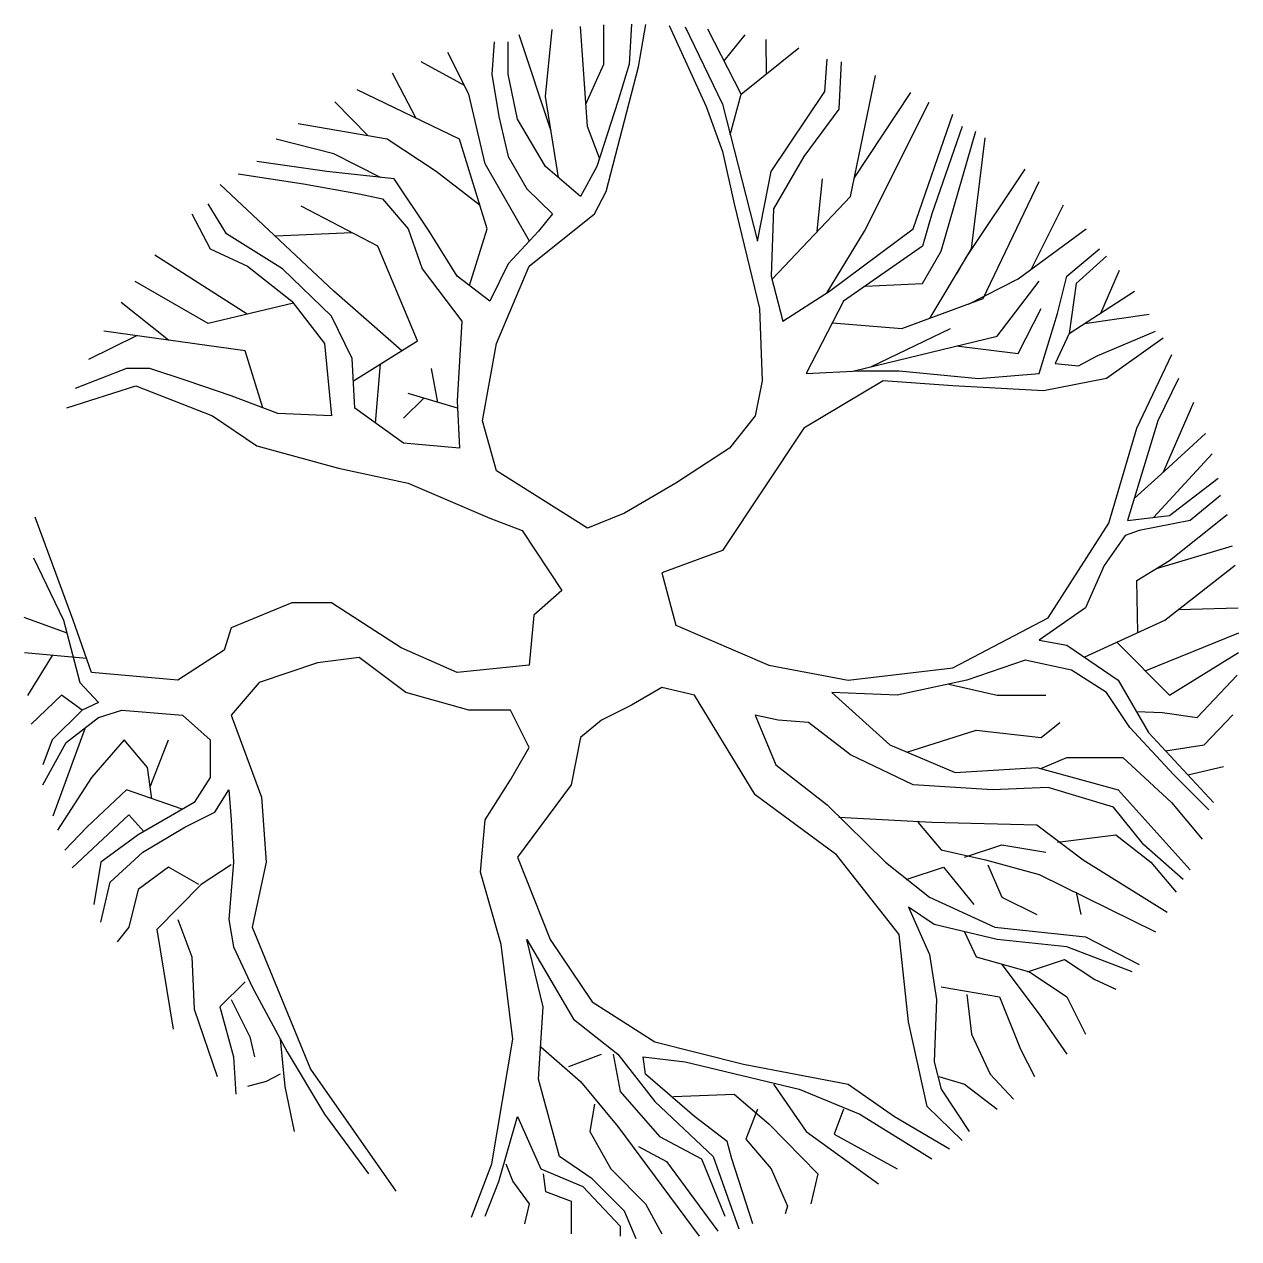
# Model space of a CAD drawing. Extents: x 189.5 to 220, y 257.8 to 288.3.
import ezdxf

# ---------------------------------------------------------------- set-up
doc = ezdxf.new("R2010")
doc.units = 0
doc.header["$LTSCALE"] = 12
doc.header["$MEASUREMENT"] = 0
doc.layers.get('0').update_dxf_attribs({"linetype": 'CONTINUOUS'})

# ---------------------------------------------------------------- blocks, each defined once
blk = doc.blocks.new('TREEG')
for points in [[(0.00946, 0.15211), (0.01875, 0.13174), (0.02284, 0.12047), (0.02576, 0.10732), (0.03218, 0.08104), (0.03277, 0.0629), (0.03102, 0.05413), (0.02459, 0.04599), (0.01116, 0.03723), (-0.0017, 0.02973), (-0.01104, 0.02596), (-0.03382, 0.04036), (-0.03733, 0.05288), (-0.03382, 0.07228), (-0.02564, 0.09168), (-0.00928, 0.10483), (-0.00637, 0.11046), (0.0018, 0.14176), (0.00359, 0.15236)], [(0.00006, 0.1524), (-0.00053, 0.14237), (-0.00345, 0.13299), (-0.00871, 0.11672), (-0.0128, 0.10921), (-0.02155, 0.11672), (-0.02856, 0.12861), (-0.03091, 0.13987), (-0.03091, 0.14802)], [(-0.02017, 0.12561), (-0.0282, 0.14977)], [(-0.0183, 0.11393), (-0.02155, 0.13424), (-0.01988, 0.1511)], [(-0.00803, 0.11881), (-0.01104, 0.12673), (-0.0128, 0.15186)], [(-0.01144, 0.13238), (-0.00695, 0.14237), (-0.00694, 0.15224)], [(0.01349, 0.15177), (0.02284, 0.13236), (0.03161, 0.09794), (0.03511, 0.11547), (0.04854, 0.13549), (0.04913, 0.14364)], [(0.02752, 0.13488), (0.01918, 0.15119)], [(0.02324, 0.14325), (0.02853, 0.14971)], [(-0.03441, 0.14802), (-0.035, 0.13987), (-0.03324, 0.12923), (-0.03091, 0.11922), (-0.02623, 0.11109), (-0.01981, 0.10483), (-0.02331, 0.10044), (-0.03091, 0.09231), (-0.03557, 0.08292), (-0.04375, 0.08918), (-0.05076, 0.10044), (-0.05953, 0.11359), (-0.07646, 0.11547), (-0.09399, 0.11797)], [(0.02481, 0.12461), (0.02752, 0.13488), (0.04204, 0.14649)], [(0.03387, 0.13996), (0.03379, 0.14861)], [(-0.02561, 0.09798), (-0.03674, 0.11735), (-0.04083, 0.13488), (-0.04603, 0.14528)], [(-0.04193, 0.13707), (-0.05274, 0.14298)], [(0.05263, 0.14301), (0.05205, 0.13111), (0.04328, 0.11922), (0.03569, 0.10608), (0.03511, 0.08918), (0.03803, 0.07792), (0.04971, 0.08542), (0.07074, 0.10108), (0.08067, 0.12986)], [(-0.05413, 0.12888), (-0.05994, 0.14012)], [(0.0353, 0.08845), (0.05496, 0.10921), (0.06122, 0.13956)], [(-0.04064, 0.0868), (-0.03616, 0.10108), (-0.04318, 0.1236), (-0.06884, 0.13597)], [(0.0559, 0.11376), (0.07013, 0.13531)], [(-0.06603, 0.12442), (-0.07447, 0.13297)], [(0.04914, 0.08505), (0.05847, 0.10044), (0.07473, 0.13282)], [(-0.03799, 0.10694), (-0.04901, 0.11547), (-0.06128, 0.1236), (-0.08359, 0.12743)], [(0.08301, 0.12673), (0.07541, 0.10483), (0.07307, 0.09669), (0.05322, 0.08292), (0.04387, 0.06478), (0.05731, 0.06539), (0.06723, 0.06539), (0.0871, 0.06351), (0.10229, 0.06478), (0.10695, 0.07979), (0.1093, 0.08918), (0.11748, 0.09606)], [(0.05862, 0.08667), (0.07307, 0.0873), (0.07775, 0.09544), (0.0864, 0.12554)], [(-0.06299, 0.11397), (-0.07471, 0.11985), (-0.08917, 0.12359)], [(0.07501, 0.07868), (0.08534, 0.09606), (0.08875, 0.1239)], [(0.08171, 0.08995), (0.08387, 0.0936), (0.09879, 0.11605)], [(-0.09867, 0.11484), (-0.08231, 0.11234), (-0.06829, 0.10984), (-0.06244, 0.10859), (-0.05602, 0.10108), (-0.05252, 0.09106), (-0.04259, 0.07792), (-0.04375, 0.05788), (-0.04318, 0.04599), (-0.05719, 0.04725), (-0.06945, 0.05601), (-0.07004, 0.06853), (-0.0753, 0.07917), (-0.08757, 0.09106), (-0.10159, 0.09983), (-0.10625, 0.10732)], [(0.04665, 0.10044), (0.04796, 0.11359)], [(0.05042, 0.07749), (0.06782, 0.07604), (0.08826, 0.08355), (0.10229, 0.11297)], [(-0.05762, 0.07047), (-0.07471, 0.08542), (-0.10317, 0.11217)], [(-0.06978, 0.06291), (-0.05369, 0.07291), (-0.06362, 0.09669), (-0.08289, 0.10671)], [(0.10042, 0.09103), (0.10847, 0.10705)], [(-0.11034, 0.10483), (-0.10568, 0.09606), (-0.09633, 0.09168), (-0.08523, 0.08292), (-0.07705, 0.07228), (-0.0753, 0.05413), (-0.08873, 0.05475), (-0.10042, 0.05913), (-0.11151, 0.0629), (-0.12087, 0.06603), (-0.1267, 0.06603), (-0.13956, 0.06101)], [(0.08457, 0.08219), (0.09703, 0.08855), (0.11408, 0.10106)], [(-0.07015, 0.10009), (-0.08935, 0.09918)], [(-0.09644, 0.07964), (-0.11962, 0.09443)], [(0.11922, 0.09418), (0.11163, 0.0873), (0.10987, 0.07479), (0.10637, 0.06728), (0.11221, 0.06664), (0.11689, 0.06916), (0.13149, 0.07541)], [(0.11779, 0.07993), (0.12248, 0.09068)], [(-0.08484, 0.08241), (-0.10625, 0.07729), (-0.12453, 0.08785)], [(0.05553, 0.06531), (0.09176, 0.07416), (0.10229, 0.08793)], [(0.10987, 0.07479), (0.12622, 0.08541)], [(-0.11616, 0.07311), (-0.12809, 0.08257)], [(0.08153, 0.07166), (0.09703, 0.06978), (0.10286, 0.08104)], [(0.11373, 0.0773), (0.12993, 0.07965)], [(-0.12418, 0.07424), (-0.13625, 0.06828)], [(-0.09252, 0.05617), (-0.09691, 0.07041), (-0.13244, 0.0754)], [(0.13344, 0.07362), (0.11922, 0.06351), (0.10345, 0.0604), (0.08067, 0.06165), (0.06314, 0.0629), (0.04328, 0.051), (0.02284, 0.02033), (0.00765, 0.0147), (0.01116, 0.00156), (0.03452, -0.00845), (0.05438, -0.01222), (0.08067, -0.00909), (0.10462, 0.00344), (0.11981, 0.02721), (0.12682, 0.051), (0.13564, 0.06949)], [(0.06027, 0.06647), (0.08008, 0.07604)], [(-0.06419, 0.05226), (-0.06296, 0.06715)], [(-0.04855, 0.0575), (-0.05017, 0.06603)], [(-0.1417, 0.0561), (-0.12437, 0.06165), (-0.10509, 0.05413), (-0.09399, 0.04662), (-0.07354, 0.04099), (-0.05602, 0.03723), (-0.03557, 0.02846), (-0.0274, 0.02535), (-0.01746, 0.01032), (-0.02447, 0.00406), (-0.02564, -0.00845), (-0.02564, -0.00845), (-0.04375, -0.01033), (-0.05778, -0.00407), (-0.0753, 0.00719), (-0.08523, 0.00719), (-0.10042, 0.00093), (-0.10217, -0.0047), (-0.11386, -0.01222), (-0.13547, -0.01033), (-0.14013, 0.00281), (-0.14967, 0.02872)], [(0.13733, 0.06351), (0.13208, 0.05288), (0.12447, 0.02785), (0.135, 0.0291), (0.14726, 0.03849)], [(-0.05212, 0.05858), (-0.05719, 0.0535)], [(-0.04366, 0.05602), (-0.05602, 0.05976)], [(0.13352, 0.04008), (0.14113, 0.05752)], [(0.12616, 0.0334), (0.13383, 0.04036), (0.14408, 0.04967)], [(0.13104, 0.02863), (0.14572, 0.04462)], [(0.14784, 0.03411), (0.14025, 0.02785), (0.1274, 0.02535), (0.1239, 0.02408), (0.11864, 0.01658), (0.11396, 0.00594), (0.10229, -0.00219), (0.1093, -0.00345), (0.12214, -0.01222), (0.12974, -0.02536), (0.1461, -0.04288)], [(0.12709, -0.00027), (0.12682, 0.01282), (0.135, 0.01783), (0.14954, 0.02937)], [(0.13175, 0.01585), (0.15087, 0.02151)], [(-0.15007, 0.01845), (-0.14248, 0.00281), (-0.13839, -0.01283), (-0.13371, -0.01785), (-0.1378, -0.01972), (-0.1454, -0.02723), (-0.14773, -0.03349)], [(0.11364, -0.00642), (0.13383, 0.00281), (0.15149, 0.01666)], [(-0.14164, -0.00041), (-0.15236, 0.00347)], [(0.13733, 0.00555), (0.15229, 0.00591)], [(0.12179, -0.00269), (0.135, -0.01597), (0.15231, -0.00527)], [(0.12896, -0.0099), (0.1524, -0.00032)], [(-0.13672, -0.00682), (-0.15231, -0.00532)], [(-0.14535, -0.00599), (-0.15155, -0.01606)], [(-0.04015, -0.14702), (-0.035, -0.13363), (-0.02973, -0.10234), (-0.03265, -0.07855), (-0.03791, -0.06041), (-0.03674, -0.04727), (-0.03032, -0.03724), (-0.02564, -0.02911), (-0.03032, -0.01972), (-0.04083, -0.01972), (-0.05661, -0.01533), (-0.06829, -0.00657), (-0.0788, -0.00784), (-0.09341, -0.01283), (-0.10042, -0.02098), (-0.09282, -0.04162), (-0.09165, -0.0579), (-0.09515, -0.07417), (-0.08055, -0.10985), (-0.05912, -0.14047)], [(0.14492, -0.04475), (0.13616, -0.03599), (0.12506, -0.0241), (0.11922, -0.01533), (0.11046, -0.0097), (0.09877, -0.0072), (0.08417, -0.01222), (0.06665, -0.01597), (0.05029, -0.01533), (0.06489, -0.02848), (0.08125, -0.03537), (0.1017, -0.03412), (0.12214, -0.03975), (0.14025, -0.05978)], [(0.12671, -0.02011), (0.13324, -0.02035), (0.14201, -0.0216), (0.152, -0.011)], [(0.08304, -0.12779), (0.07424, -0.11923), (0.06957, -0.09796), (0.06723, -0.07605), (0.05146, -0.05603), (0.03102, -0.041), (0.01583, -0.01597), (0.00765, -0.01408), (0.00006, -0.01847), (-0.00754, -0.02223), (-0.0128, -0.02661), (-0.01513, -0.0385), (-0.02856, -0.05665), (-0.02038, -0.0773), (-0.00987, -0.09295), (0.00589, -0.10296), (0.02809, -0.1086), (0.05438, -0.1136), (0.06606, -0.12175), (0.07984, -0.12981)], [(0.07963, -0.01319), (0.09176, -0.01597), (0.10403, -0.01597)], [(-0.13782, -0.01974), (-0.14306, -0.01597), (-0.15061, -0.02329)], [(-0.14773, -0.0385), (-0.14189, -0.02786), (-0.13371, -0.0216), (-0.12787, -0.01972), (-0.11269, -0.02098), (-0.10568, -0.02723), (-0.10568, -0.03662), (-0.10977, -0.04288), (-0.12378, -0.05102), (-0.13313, -0.0579), (-0.13488, -0.06854)], [(0.1385, -0.06228), (0.12856, -0.05351), (0.12097, -0.04413), (0.10462, -0.03912), (0.0906, -0.03975), (0.07074, -0.0385), (0.05496, -0.03099), (0.04445, -0.02285), (0.03686, -0.02223), (0.03102, -0.02098), (0.03627, -0.03349), (0.04913, -0.0435), (0.06373, -0.0579), (0.07483, -0.06666), (0.09118, -0.07417), (0.11396, -0.07667), (0.1274, -0.08356)], [(0.13406, -0.02999), (0.14375, -0.02848), (0.15096, -0.02092)], [(-0.13706, -0.02417), (-0.14517, -0.04638)], [(0.06909, -0.03025), (0.08651, -0.02473), (0.10286, -0.02661), (0.10754, -0.02285)], [(-0.12039, -0.04196), (-0.12144, -0.03412), (-0.12729, -0.02723), (-0.13547, -0.03662), (-0.144, -0.04989)], [(-0.12079, -0.03903), (-0.11619, -0.02723)], [(0.10278, -0.03442), (0.1093, -0.03161), (0.12331, -0.03161), (0.13557, -0.04288), (0.14322, -0.05209)], [(0.13963, -0.03595), (0.14858, -0.03389)], [(-0.11276, -0.04462), (-0.1267, -0.03975), (-0.13663, -0.04913), (-0.14218, -0.05488)], [(-0.13313, -0.07292), (-0.13079, -0.06291), (-0.12261, -0.0554), (-0.1121, -0.04913), (-0.10451, -0.04538), (-0.101, -0.03975), (-0.10042, -0.04727), (-0.09983, -0.0579), (-0.101, -0.07229), (-0.09983, -0.07918), (-0.09515, -0.0892), (-0.0864, -0.10547), (-0.07705, -0.12111), (-0.06595, -0.13614)], [(-0.12236, -0.05019), (-0.12612, -0.046), (-0.14036, -0.05936)], [(0.05205, -0.04663), (0.07541, -0.04788), (0.1017, -0.04852), (0.11339, -0.05728), (0.13441, -0.07042)], [(0.07191, -0.04788), (0.07775, -0.05476), (0.08885, -0.05728), (0.10229, -0.06103), (0.13149, -0.07542)], [(0.10695, -0.0529), (0.12156, -0.05102), (0.13032, -0.0579), (0.13674, -0.06541)], [(0.08358, -0.05665), (0.09294, -0.05351), (0.10403, -0.0554)], [(-0.1086, -0.06353), (-0.11619, -0.05915), (-0.12378, -0.06479), (-0.12612, -0.07417), (-0.12905, -0.07793)], [(-0.10042, -0.05853), (-0.10801, -0.06353), (-0.11911, -0.0748), (-0.11502, -0.09984)], [(0.06898, -0.06228), (0.07833, -0.05915), (0.08593, -0.06854)], [(0.08943, -0.05853), (0.09294, -0.06666), (0.1017, -0.07104)], [(0.11163, -0.06541), (0.1128, -0.07104)], [(0.12565, -0.08543), (0.1093, -0.07918), (0.09176, -0.0773), (0.076, -0.07355), (0.06957, -0.06917), (0.07483, -0.08105), (0.07658, -0.09233), (0.076, -0.10797), (0.07775, -0.11485), (0.08476, -0.12549)], [(-0.11386, -0.07229), (-0.11034, -0.08168), (-0.10977, -0.09483), (-0.10392, -0.11172)], [(0.08358, -0.07542), (0.08651, -0.08168), (0.09994, -0.08543), (0.1093, -0.0917), (0.11396, -0.10109)], [(0.00123, -0.1524), (-0.0017, -0.14552), (-0.00987, -0.13739), (-0.01805, -0.13176), (-0.02331, -0.11235), (-0.02214, -0.0942), (-0.02623, -0.0773), (-0.01455, -0.09733), (-0.00345, -0.10609), (0.00589, -0.11798), (0.02051, -0.13176), (0.02693, -0.1499)], [(0.09294, -0.08356), (0.10229, -0.09608), (0.1093, -0.10609)], [(0.09936, -0.08543), (0.10871, -0.08232), (0.1163, -0.08731), (0.12156, -0.08981)], [(-0.09691, -0.08795), (-0.10333, -0.0942), (-0.09983, -0.10672), (-0.09924, -0.1161)], [(0.07775, -0.0892), (0.09235, -0.0917), (0.09761, -0.10484), (0.10112, -0.11172)], [(0.08417, -0.09108), (0.08534, -0.10109), (0.09002, -0.1111), (0.09585, -0.11736)], [(-0.10042, -0.09233), (-0.09574, -0.10171), (-0.09458, -0.10672)], [(-0.08816, -0.10234), (-0.08698, -0.11423), (-0.08464, -0.12549)], [(-0.02273, -0.10422), (-0.0128, -0.11298), (-0.00345, -0.12425), (0.01699, -0.15178)], [(-0.01572, -0.10922), (-0.00754, -0.10609)], [(-0.00462, -0.10609), (-0.00286, -0.11548), (0.00707, -0.12674), (0.01758, -0.13238), (0.02343, -0.14677)], [(0.03043, -0.14865), (0.02517, -0.13238), (0.024, -0.12799), (0.01583, -0.12175), (0.00356, -0.1111), (0.00298, -0.10672), (0.01349, -0.10797), (0.04212, -0.11485), (0.05731, -0.12111), (0.07541, -0.13238)], [(-0.08816, -0.1111), (-0.09165, -0.11298), (-0.09633, -0.11423)], [(0.07716, -0.11172), (0.08358, -0.1136), (0.09176, -0.11986)], [(0.03569, -0.1136), (0.04387, -0.12549), (0.06197, -0.13864)], [(-0.00928, -0.11861), (-0.01046, -0.12549), (-0.0052, -0.13489), (0.00356, -0.14365), (0.00765, -0.15115)], [(0.01057, -0.11673), (0.02576, -0.1161), (0.03452, -0.12361), (0.04678, -0.13614), (0.04504, -0.14365)], [(-0.03674, -0.14677), (-0.03324, -0.13801), (-0.02856, -0.12175), (-0.02273, -0.13489), (-0.01221, -0.13927), (-0.00286, -0.14928), (-0.00286, -0.15178)], [(0.03161, -0.11986), (0.02868, -0.12738), (0.03511, -0.13489), (0.03919, -0.14427), (0.0386, -0.14615)], [(0.05322, -0.11986), (0.05087, -0.12613), (0.06665, -0.13489)], [(0.0018, -0.12924), (0.00881, -0.13301), (0.02167, -0.15053)], [(-0.03149, -0.13363), (-0.02973, -0.13801), (-0.02564, -0.14365), (-0.02682, -0.14865)], [(-0.02214, -0.13614), (-0.02155, -0.14052), (-0.01513, -0.14302), (-0.01513, -0.15115)]]:
    blk.add_lwpolyline(points)

msp = doc.modelspace()

# ---------------------------------------------------------------- block references
at = {"xscale": 100, "yscale": 100, "zscale": 100}
msp.add_blockref('TREEG', (204.78, 273.021), dxfattribs=at)

doc.saveas('drawing.dxf')
